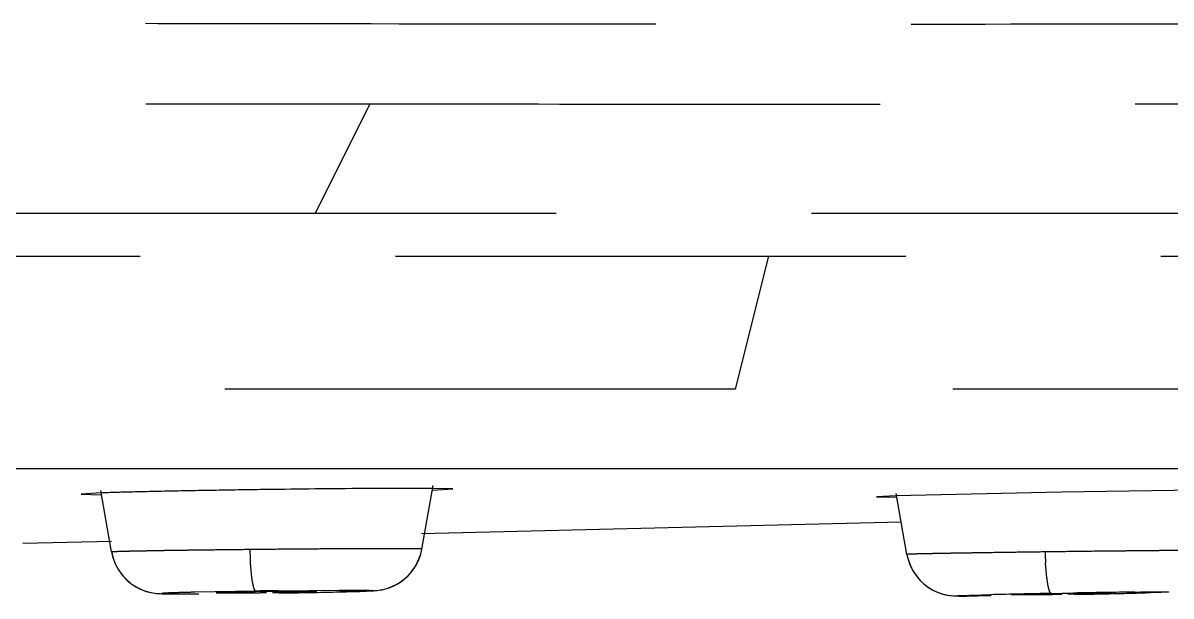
# Model space of a CAD drawing. Header units: millimetres. Extents: x 3819 to 4365, y -2661 to -1889.
# Drawn here: x 4188.821 to 4191.679, y -2175.626 to -2174.201 of the extents above; entities that cross this region are included whole.
import ezdxf

# ---------------------------------------------------------------- set-up
doc = ezdxf.new("R2010")
doc.units = ezdxf.units.MM
doc.header["$LTSCALE"] = 0.1
doc.linetypes.add('HIDDENX2', pattern=[19.05, 12.7, -6.35])
doc.layers.add('HIDDEN', color=8, linetype='HIDDENX2')

msp = doc.modelspace()

# ---------------------------------------------------------------- linework, layer by layer
at = {"layer": 'HIDDEN'}
for p, q in [((4171.9818, -2174.4017), (4189.6848, -2174.4017)), ((4189.6848, -2174.4016), (4189.549, -2174.6748)), ((4189.5489, -2174.675), (4174.7754, -2174.675)), ((4195.8636, -2174.6749), (4189.549, -2174.6749)), ((4147.8382, -2174.7808), (4196.1253, -2174.7808)), ((4190.6764, -2174.7808), (4190.5935, -2175.1115)), ((4190.5935, -2175.1115), (4183.947, -2175.1126)), ((4194.3102, -2175.1124), (4190.5935, -2175.1114)), ((4188.4832, -2175.3092), (4188.9672, -2175.3091)), ((4188.9672, -2175.3091), (4189.151, -2175.3091)), ((4189.151, -2175.3091), (4189.4289, -2175.309)), ((4189.4289, -2175.309), (4189.5729, -2175.309)), ((4189.5729, -2175.309), (4189.8927, -2175.3089)), ((4189.8927, -2175.3089), (4189.971, -2175.3089)), ((4189.971, -2175.3089), (4190.9469, -2175.3089)), ((4190.9469, -2175.3089), (4191.0571, -2175.3089)), ((4191.0571, -2175.3089), (4191.3873, -2175.309)), ((4191.3873, -2175.309), (4191.4062, -2175.309)), ((4191.4062, -2175.309), (4191.7029, -2175.309)), ((4189.8141, -2175.5097), (4189.842, -2175.3514)), ((4189.8913, -2175.3601), (4189.8413, -2175.3586)), ((4189.0156, -2175.37), (4188.9659, -2175.3729)), ((4188.9659, -2175.3729), (4189.0154, -2175.3745)), ((4189.0421, -2175.5169), (4189.0151, -2175.3643)), ((4189.8402, -2175.363), (4189.8913, -2175.3601)), ((4190.9948, -2175.3774), (4190.9453, -2175.3798)), ((4190.9453, -2175.3798), (4190.9947, -2175.3803)), ((4191.0213, -2175.5228), (4190.9946, -2175.3711)), ((4191.4063, -2175.3682), (4190.9948, -2175.3774)), ((4191.8214, -2175.3622), (4191.4063, -2175.3682)), ((4189.8132, -2175.4711), (4191.0071, -2175.4422)), ((4188.8214, -2175.495), (4189.0415, -2175.4897)), ((4189.0421, -2175.5169), (4189.0445, -2175.5278)), ((4189.4275, -2175.5105), (4189.386, -2175.5109)), ((4191.4065, -2175.5163), (4191.3649, -2175.5168)), ((4189.4009, -2175.6142), (4189.2494, -2175.617)), ((4189.3807, -2175.616), (4189.3047, -2175.6181)), ((4189.4275, -2175.6153), (4189.4125, -2175.6155)), ((4189.4564, -2175.6134), (4189.6086, -2175.612)), ((4189.5524, -2175.6149), (4189.4589, -2175.6149)), ((4189.4742, -2175.6172), (4189.5406, -2175.6156)), ((4189.5406, -2175.6156), (4189.5502, -2175.6151)), ((4189.5502, -2175.6151), (4189.5524, -2175.6149)), ((4189.6862, -2175.6137), (4189.6926, -2175.6134)), ((4189.3047, -2175.6181), (4189.3025, -2175.6183)), ((4189.3025, -2175.6183), (4189.4031, -2175.6182)), ((4191.1597, -2175.6265), (4191.17, -2175.6265)), ((4191.17, -2175.6265), (4191.1826, -2175.6264)), ((4191.1826, -2175.6264), (4191.1978, -2175.6263)), ((4191.2815, -2175.6236), (4191.3833, -2175.6225)), ((4191.2837, -2175.6234), (4191.2815, -2175.6236)), ((4191.3593, -2175.6214), (4191.2837, -2175.6234)), ((4191.391, -2175.6208), (4191.3593, -2175.6214)), ((4191.3804, -2175.6201), (4191.4358, -2175.619)), ((4191.3833, -2175.6225), (4191.4065, -2175.6221)), ((4191.4065, -2175.6205), (4191.391, -2175.6208)), ((4191.4389, -2175.6199), (4191.4065, -2175.6205)), ((4191.422, -2175.6218), (4191.4536, -2175.6212)), ((4191.5315, -2175.619), (4191.4389, -2175.6199)), ((4191.4536, -2175.6212), (4191.5198, -2175.6195)), ((4191.5198, -2175.6195), (4191.5293, -2175.6192)), ((4191.5293, -2175.6192), (4191.5315, -2175.619)), ((4191.5674, -2175.6197), (4191.5929, -2175.6191)), ((4191.5929, -2175.6191), (4191.6149, -2175.6185))]:
    msp.add_line(p, q, dxfattribs=at)
for points in [[(4189.0422, -2175.517), (4189.0452, -2175.53), (4189.0512, -2175.5464), (4189.0594, -2175.5617), (4189.0694, -2175.5755), (4189.0809, -2175.5875), (4189.0933, -2175.5975), (4189.1065, -2175.6056), (4189.1198, -2175.6117), (4189.1328, -2175.616), (4189.1442, -2175.6186), (4189.1526, -2175.6198), (4189.159, -2175.6203), (4189.1635, -2175.6206), (4189.1672, -2175.6207), (4189.1714, -2175.6208), (4189.1759, -2175.6209), (4189.1812, -2175.621), (4189.1873, -2175.6211), (4189.1942, -2175.6212), (4189.202, -2175.6212), (4189.2107, -2175.6212), (4189.2201, -2175.6212)], [(4189.0445, -2175.5278), (4189.0501, -2175.544), (4189.0578, -2175.5591), (4189.0672, -2175.5728), (4189.078, -2175.5849), (4189.0899, -2175.5951), (4189.1026, -2175.6035), (4189.1155, -2175.61), (4189.1284, -2175.6148), (4189.14, -2175.6177), (4189.1492, -2175.6193), (4189.1565, -2175.6201), (4189.1574, -2175.6202)], [(4189.6908, -2175.6135), (4189.6949, -2175.6133), (4189.6996, -2175.6129), (4189.7064, -2175.6121), (4189.7152, -2175.6107), (4189.7268, -2175.6078), (4189.7396, -2175.6031), (4189.752, -2175.597), (4189.7643, -2175.5892), (4189.7759, -2175.5797), (4189.7868, -2175.5682), (4189.7965, -2175.555), (4189.8045, -2175.5401), (4189.8107, -2175.5239), (4189.8108, -2175.5232)], [(4189.6926, -2175.6134), (4189.6974, -2175.6131), (4189.7031, -2175.6125), (4189.7114, -2175.6114), (4189.7214, -2175.6093), (4189.7327, -2175.6058), (4189.7447, -2175.6009), (4189.7564, -2175.5945), (4189.7679, -2175.5865), (4189.7789, -2175.5768), (4189.7891, -2175.5654), (4189.7982, -2175.5523), (4189.8056, -2175.5377), (4189.8113, -2175.522), (4189.8141, -2175.5096)], [(4191.0214, -2175.5229), (4191.0237, -2175.5332), (4191.0291, -2175.549), (4191.0362, -2175.5635), (4191.0448, -2175.5765), (4191.0544, -2175.5878), (4191.0649, -2175.5975), (4191.0759, -2175.6057), (4191.0874, -2175.6124), (4191.0992, -2175.6177), (4191.1107, -2175.6216), (4191.1217, -2175.6241), (4191.131, -2175.6255), (4191.1373, -2175.6261), (4191.1419, -2175.6263), (4191.1453, -2175.6264), (4191.1483, -2175.6264), (4191.1517, -2175.6265), (4191.1597, -2175.6265)], [(4191.0214, -2175.5229), (4191.0234, -2175.5324), (4191.0286, -2175.5481), (4191.0355, -2175.5625)], [(4191.0355, -2175.5625), (4191.044, -2175.5755), (4191.0534, -2175.5868), (4191.0636, -2175.5965), (4191.0745, -2175.6048), (4191.0858, -2175.6115), (4191.0974, -2175.617), (4191.1089, -2175.621), (4191.1199, -2175.6238), (4191.1293, -2175.6253), (4191.136, -2175.626), (4191.1383, -2175.6261)], [(4189.5312, -2175.6178), (4189.5497, -2175.6174), (4189.5673, -2175.6171), (4189.5839, -2175.6167), (4189.5993, -2175.6164), (4189.6137, -2175.616), (4189.6269, -2175.6157), (4189.6389, -2175.6154)], [(4189.6389, -2175.6154), (4189.6497, -2175.6151), (4189.6594, -2175.6148), (4189.668, -2175.6145)], [(4189.668, -2175.6145), (4189.6754, -2175.6142), (4189.6819, -2175.6139), (4189.6875, -2175.6137)], [(4191.5232, -2175.6207), (4191.5387, -2175.6203), (4191.5674, -2175.6197)]]:
    msp.add_lwpolyline(points, dxfattribs=at)
for centre, radius, start, end in [((4190.3753, -2175.4778), 0.9899, 181.9187, 183.5249), ((4192.3733, -2175.4781), 1.0091, 182.1982, 183.7791), ((4189.5758, -2186.4054), 10.7912, 90.86744, 91.03582), ((4189.7725, -2200.3225), 24.7112, 90.73288, 90.86147), ((4189.5857, -2187.022), 11.4079, 90.63689, 90.79477), ((4189.2246, -2159.1002), 16.5204, 270.81193, 271.33778), ((4189.2681, -2164.1227), 11.4963, 270.67289, 270.7943), ((4189.2791, -2164.8271), 10.7918, 270.86744, 271.03581), ((4191.8842, -2202.3771), 26.7618, 91.07871, 91.40221), ((4192.039, -2209.2121), 33.5985, 90.76867, 91.02854), ((4190.9367, -2148.9367), 26.6904, 271.07831, 271.40361)]:
    msp.add_arc(centre, radius, start, end, dxfattribs=at)
for points, knots in [([(4171.9816, -2174.2029), (4172.9072, -2174.2025), (4174.755, -2174.2022), (4177.5186, -2174.2031), (4180.2607, -2174.2025), (4182.5255, -2174.2028), (4184.3119, -2174.2025), (4185.6215, -2174.202), (4186.9, -2174.2011), (4187.9413, -2174.2005), (4188.7503, -2174.201), (4189.5161, -2174.202), (4190.4211, -2174.2034), (4191.4353, -2174.2032), (4192.0789, -2174.2027), (4192.3831, -2174.2025)], [0, 0, 0, 0, 0.136111, 0.271708, 0.406381, 0.539336, 0.604747, 0.669067, 0.731911, 0.792739, 0.82219, 0.850865, 0.905361, 0.95527, 1, 1, 1, 1]), ([(4189.6846, -2174.4016), (4189.9645, -2174.4019), (4190.3783, -2174.4029), (4190.9217, -2174.403), (4191.3094, -2174.4026), (4191.6814, -2174.402), (4192.1423, -2174.4015), (4192.6726, -2174.4014), (4193.2539, -2174.4017), (4193.7614, -2174.402), (4194.1954, -2174.4019), (4194.5598, -2174.4019), (4194.8623, -2174.4017), (4195.1128, -2174.4014), (4195.3201, -2174.4015), (4195.4917, -2174.4024), (4195.6158, -2174.4043), (4195.7029, -2174.4066), (4195.7613, -2174.408), (4195.8164, -2174.4083), (4195.8851, -2174.4071), (4195.9354, -2174.4051), (4195.9682, -2174.4038)], [0, 0, 0, 0, 0.133607, 0.19758, 0.259399, 0.318713, 0.375203, 0.479409, 0.571916, 0.652723, 0.721724, 0.779117, 0.826691, 0.866143, 0.898715, 0.925633, 0.948075, 0.957981, 0.967221, 0.97596, 0.984311, 1, 1, 1, 1]), ([(4189.8413, -2175.3586), (4189.8171, -2175.3585), (4189.7601, -2175.3585), (4189.6222, -2175.3593), (4189.5084, -2175.3605), (4189.4275, -2175.3616)], [0, 0, 0, 0, 0.175493, 0.413004, 1, 1, 1, 1]), ([(4189.4275, -2175.3616), (4189.3856, -2175.3622), (4189.305, -2175.3634), (4189.1918, -2175.3655), (4189.0964, -2175.3676), (4189.0397, -2175.3691), (4189.0156, -2175.37)], [0, 0, 0, 0, 0.304942, 0.587162, 0.824596, 1, 1, 1, 1]), ([(4189.386, -2175.511), (4189.363, -2175.5112), (4189.3182, -2175.5117), (4189.2632, -2175.5124), (4189.2215, -2175.5129), (4189.1927, -2175.5133), (4189.1659, -2175.5137), (4189.1413, -2175.5142), (4189.119, -2175.5146), (4189.0994, -2175.515), (4189.0847, -2175.5153), (4189.0743, -2175.5155), (4189.0677, -2175.5157), (4189.0618, -2175.5159), (4189.0566, -2175.5161), (4189.0523, -2175.5162), (4189.0487, -2175.5164), (4189.0459, -2175.5165), (4189.0441, -2175.5167), (4189.043, -2175.5168), (4189.0425, -2175.5168), (4189.0422, -2175.5169), (4189.0421, -2175.5169), (4189.0421, -2175.517)], [0, 0, 0, 0, 0.200367, 0.390777, 0.479841, 0.563781, 0.641965, 0.713763, 0.778555, 0.835838, 0.885177, 0.906732, 0.926136, 0.943337, 0.95829, 0.970977, 0.981383, 0.989495, 0.995301, 0.997336, 0.998791, 0.99967, 1, 1, 1, 1]), ([(4189.8141, -2175.5097), (4189.8141, -2175.5096), (4189.8139, -2175.5096), (4189.8136, -2175.5095), (4189.813, -2175.5095), (4189.8121, -2175.5094), (4189.8111, -2175.5094), (4189.8092, -2175.5093), (4189.8063, -2175.5092), (4189.8021, -2175.5091), (4189.797, -2175.509), (4189.7911, -2175.5089), (4189.7842, -2175.5089), (4189.7765, -2175.5088), (4189.7646, -2175.5088), (4189.7477, -2175.5087), (4189.7252, -2175.5087), (4189.6998, -2175.5088), (4189.6718, -2175.5089), (4189.6414, -2175.509), (4189.609, -2175.5092), (4189.5625, -2175.5094), (4189.5018, -2175.5099), (4189.4525, -2175.5103), (4189.4275, -2175.5105)], [0, 0, 0, 0, 0.00037, 0.001317, 0.002864, 0.005013, 0.007762, 0.011107, 0.019574, 0.030388, 0.043521, 0.058944, 0.07663, 0.09655, 0.118665, 0.169208, 0.227695, 0.293558, 0.366216, 0.444975, 0.529082, 0.617778, 0.805539, 1, 1, 1, 1]), ([(4191.3649, -2175.5168), (4191.3418, -2175.5171), (4191.2969, -2175.5177), (4191.2419, -2175.5185), (4191.2004, -2175.5191), (4191.1717, -2175.5196), (4191.145, -2175.52), (4191.1204, -2175.5204), (4191.0983, -2175.5208), (4191.0788, -2175.5212), (4191.062, -2175.5216), (4191.0498, -2175.5218), (4191.0415, -2175.522), (4191.0363, -2175.5222), (4191.032, -2175.5223), (4191.0283, -2175.5224), (4191.0258, -2175.5225), (4191.0242, -2175.5226), (4191.0232, -2175.5227), (4191.0225, -2175.5227), (4191.022, -2175.5228), (4191.0217, -2175.5228), (4191.0215, -2175.5228), (4191.0214, -2175.5229)], [0, 0, 0, 0, 0.201702, 0.391591, 0.480384, 0.564206, 0.642334, 0.714046, 0.778623, 0.835528, 0.884462, 0.925141, 0.942296, 0.957281, 0.970063, 0.980614, 0.988908, 0.992201, 0.994919, 0.99706, 0.99862, 0.999599, 1, 1, 1, 1]), ([(4191.7934, -2175.5131), (4191.7934, -2175.5131), (4191.7931, -2175.5131), (4191.7928, -2175.513), (4191.7922, -2175.513), (4191.7914, -2175.513), (4191.7903, -2175.5129), (4191.7884, -2175.5129), (4191.7855, -2175.5129), (4191.7813, -2175.5128), (4191.7762, -2175.5128), (4191.7703, -2175.5128), (4191.7634, -2175.5128), (4191.7557, -2175.5128), (4191.7438, -2175.5129), (4191.7268, -2175.513), (4191.7043, -2175.5131), (4191.6789, -2175.5133), (4191.6509, -2175.5136), (4191.6205, -2175.5139), (4191.588, -2175.5142), (4191.5416, -2175.5147), (4191.4808, -2175.5153), (4191.4316, -2175.5159), (4191.4065, -2175.5163)], [0, 0, 0, 0, 0.000355, 0.001303, 0.002856, 0.005012, 0.007769, 0.011122, 0.019607, 0.030438, 0.043588, 0.059027, 0.076728, 0.096662, 0.118789, 0.169353, 0.227856, 0.293728, 0.366388, 0.445144, 0.529239, 0.617916, 0.80562, 1, 1, 1, 1]), ([(4189.4009, -2175.6142), (4189.4002, -2175.6142), (4189.399, -2175.6131), (4189.398, -2175.6112), (4189.3965, -2175.6079), (4189.3949, -2175.6021), (4189.3921, -2175.5889), (4189.3894, -2175.5674), (4189.388, -2175.5489), (4189.3873, -2175.5387)], [0, 0, 0, 0, 0.029197, 0.052577, 0.083169, 0.168084, 0.284783, 0.603425, 1, 1, 1, 1]), ([(4191.3804, -2175.6201), (4191.3797, -2175.6201), (4191.3785, -2175.619), (4191.3774, -2175.6172), (4191.3759, -2175.6139), (4191.3743, -2175.6082), (4191.3714, -2175.5949), (4191.3686, -2175.5735), (4191.367, -2175.5549), (4191.3663, -2175.5446)], [0, 0, 0, 0, 0.029022, 0.052203, 0.082594, 0.167192, 0.283746, 0.602657, 1, 1, 1, 1]), ([(4189.6086, -2175.612), (4189.6205, -2175.612), (4189.6371, -2175.6119), (4189.6577, -2175.612), (4189.6697, -2175.6121), (4189.6782, -2175.6122), (4189.6837, -2175.6123), (4189.6868, -2175.6124), (4189.6893, -2175.6125), (4189.691, -2175.6126), (4189.6921, -2175.6127), (4189.6926, -2175.6128), (4189.6928, -2175.6129), (4189.6926, -2175.613), (4189.6924, -2175.613), (4189.692, -2175.6131), (4189.6911, -2175.6132), (4189.6896, -2175.6134), (4189.6873, -2175.6135), (4189.6842, -2175.6137), (4189.6789, -2175.614), (4189.6706, -2175.6143), (4189.6588, -2175.6148), (4189.6384, -2175.6154), (4189.622, -2175.6158), (4189.6103, -2175.6161)], [0, 0, 0, 0, 0.212425, 0.299014, 0.371368, 0.428748, 0.451591, 0.470415, 0.48514, 0.495757, 0.50228, 0.504025, 0.504814, 0.505376, 0.506831, 0.509285, 0.512755, 0.522756, 0.536845, 0.555009, 0.577177, 0.633192, 0.704218, 0.78958, 1, 1, 1, 1]), ([(4191.5882, -2175.6166), (4191.6, -2175.6165), (4191.6167, -2175.6163), (4191.6374, -2175.6161), (4191.6494, -2175.6161), (4191.659, -2175.616), (4191.6653, -2175.6161), (4191.6691, -2175.6161), (4191.6707, -2175.6162), (4191.6716, -2175.6162), (4191.6721, -2175.6162), (4191.6724, -2175.6163), (4191.6726, -2175.6163), (4191.6725, -2175.6164), (4191.6723, -2175.6164), (4191.6719, -2175.6165), (4191.671, -2175.6165), (4191.6695, -2175.6167), (4191.6672, -2175.6168), (4191.6642, -2175.6169), (4191.6588, -2175.6171), (4191.6506, -2175.6174), (4191.6388, -2175.6178), (4191.6185, -2175.6184), (4191.6021, -2175.6188), (4191.5904, -2175.6191)], [0, 0, 0, 0, 0.21288, 0.299706, 0.372298, 0.429913, 0.471807, 0.486641, 0.497358, 0.501176, 0.503967, 0.505738, 0.506507, 0.506911, 0.50827, 0.510645, 0.514042, 0.523909, 0.537875, 0.555923, 0.577981, 0.633792, 0.704634, 0.789834, 1, 1, 1, 1]), ([(4189.2494, -2175.617), (4189.2431, -2175.6172), (4189.2311, -2175.6175), (4189.2143, -2175.6179), (4189.1999, -2175.6184), (4189.1895, -2175.6187), (4189.1824, -2175.619), (4189.1781, -2175.6192), (4189.1745, -2175.6194), (4189.172, -2175.6196), (4189.1703, -2175.6197), (4189.1693, -2175.6198), (4189.1684, -2175.6199), (4189.1678, -2175.6199), (4189.1673, -2175.62), (4189.1671, -2175.6201), (4189.1669, -2175.6202), (4189.167, -2175.6203), (4189.1673, -2175.6203), (4189.1677, -2175.6204), (4189.1684, -2175.6205), (4189.1695, -2175.6206), (4189.1715, -2175.6207), (4189.1743, -2175.6208), (4189.1779, -2175.6208), (4189.1821, -2175.6209), (4189.1871, -2175.621), (4189.195, -2175.6211), (4189.2065, -2175.6211), (4189.2221, -2175.6211), (4189.2399, -2175.6211), (4189.2525, -2175.6211), (4189.2592, -2175.621)], [0, 0, 0, 0, 0.108847, 0.205081, 0.287649, 0.355797, 0.384251, 0.408843, 0.42949, 0.446106, 0.452878, 0.458622, 0.46334, 0.467033, 0.469707, 0.471372, 0.47209, 0.4727, 0.47423, 0.476765, 0.480316, 0.484888, 0.497101, 0.513408, 0.533803, 0.558213, 0.586537, 0.61867, 0.693953, 0.783234, 0.885631, 1, 1, 1, 1]), ([(4191.2309, -2175.6258), (4191.2191, -2175.626), (4191.2025, -2175.6262), (4191.1818, -2175.6263), (4191.1698, -2175.6264), (4191.1613, -2175.6264), (4191.1558, -2175.6264), (4191.1527, -2175.6264), (4191.1503, -2175.6264), (4191.1484, -2175.6263), (4191.1476, -2175.6263), (4191.1466, -2175.6262), (4191.1474, -2175.626), (4191.1482, -2175.6259), (4191.15, -2175.6258), (4191.1523, -2175.6257), (4191.1553, -2175.6255), (4191.1607, -2175.6253), (4191.169, -2175.625), (4191.1808, -2175.6246), (4191.2012, -2175.6241), (4191.2177, -2175.6236), (4191.2294, -2175.6233)], [0, 0, 0, 0, 0.212465, 0.299043, 0.371367, 0.4287, 0.451516, 0.470307, 0.484997, 0.495571, 0.502036, 0.504425, 0.506283, 0.512195, 0.522203, 0.536307, 0.554493, 0.576688, 0.632769, 0.703878, 0.78934, 1, 1, 1, 1])]:
    msp.add_open_spline(points, degree=3, knots=knots, dxfattribs=at)
msp.add_open_spline([(4188.8214, -2175.495), (4188.8214, -2175.495), (4188.8214, -2175.495), (4188.8214, -2175.495)], degree=3, dxfattribs=at)

doc.saveas('drawing.dxf')
